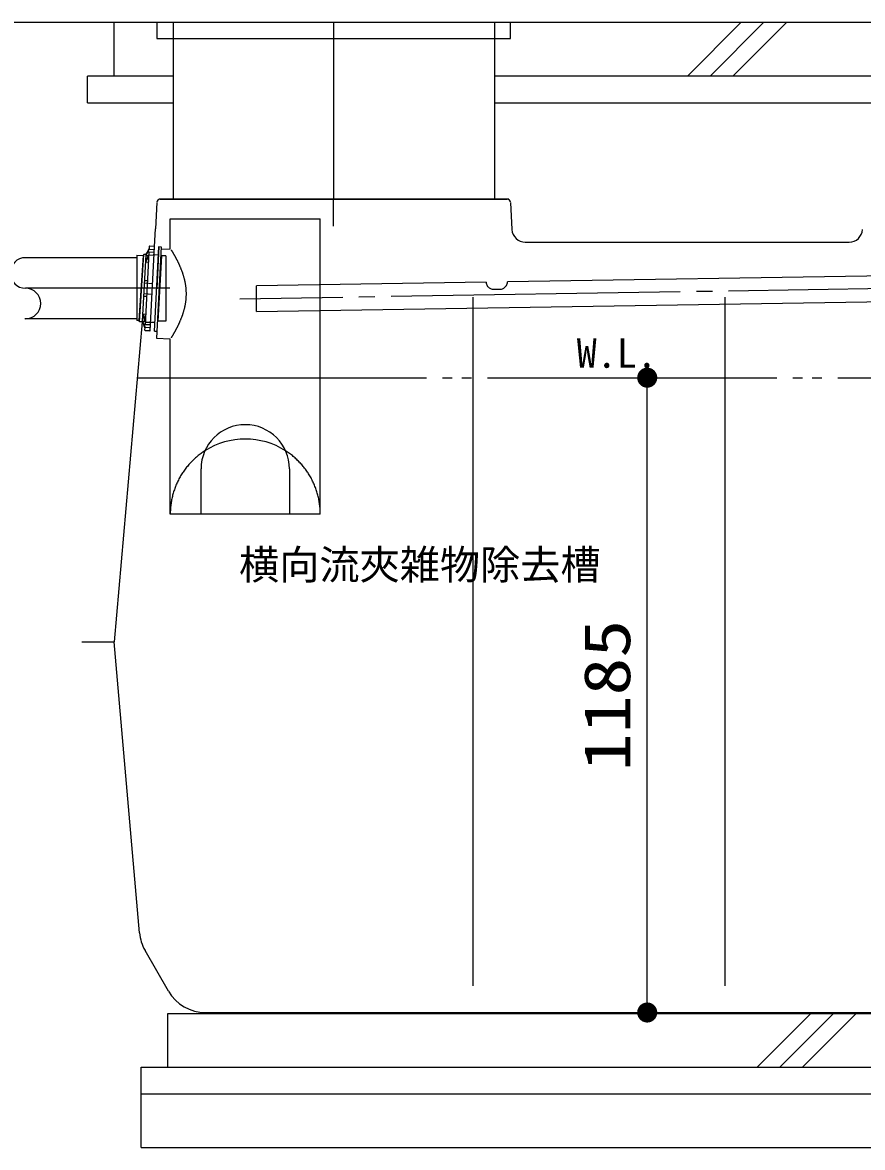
# Model space of a CAD drawing. Units: millimetres, scale not verified. Extents: x -8093 to 8093, y -5792 to 5792.
# Drawn here: x -6140 to -4572, y -3411 to -1311 of the extents above; entities that cross this region are included whole.
import ezdxf
from ezdxf.enums import TextEntityAlignment as Align

# ---------------------------------------------------------------- set-up
doc = ezdxf.new("R2010")
doc.units = ezdxf.units.MM
doc.header["$LTSCALE"] = 30
for name, pattern in [('LONG_CHAIN', [21, 18, -1, 1, -1]), ('LONG_DASHED2', [13, 12, -1]), ('LONG_DOUBLE_CHAIN', [21.8, 18, -1, 0.6, -0.6, 0.6, -1])]:
    doc.linetypes.add(name, pattern=pattern)
for name, color, linetype, lineweight in [('0-1_00クル-フ-0躯体', 3, 'Continuous', 25), ('0-2_00クル-フ-1機器', 2, 'Continuous', 25), ('0-3_00クル-フ-6寸法', 132, 'Continuous', 25)]:
    doc.layers.add(name, color=color, linetype=linetype, lineweight=lineweight)
doc.styles.add('ＭＳ ゴシック', font='')
doc.styles.get('ＭＳ ゴシック').set_extended_font_data('MS Gothic')

msp = doc.modelspace()

# ---------------------------------------------------------------- linework, layer by layer
at = {"layer": '0-1_00クル-フ-0躯体', "linetype": 'LONG_CHAIN'}
for p, q in [((-5559.1, -1310.82), (-5559.1, -1640.82)), ((-5559.1, -1690.82), (-5559.1, -1640.82)), ((-5559.1, -1690.82), (-5559.1, -1640.82)), ((-4282.1, -1803.6), (-5734.32, -1826.99)), ((-5865.14, -1806.82), (-6134.38, -1806.82))]:
    msp.add_line(p, q, dxfattribs=at)
at = {"layer": '0-1_00クル-フ-0躯体'}
for p, q in [((-5889.19, -1646.51), (-5891.79, -1696.18)), ((-5232.13, -1640.82), (-5884.84, -1640.82)), ((-5883.2, -1640.82), (-5234.99, -1640.82)), ((-5229, -1646.51), (-5226.35, -1697.13)), ((-5864.1, -1677.33), (-5584.1, -1677.33)), ((-5864.1, -1733.28), (-5864.1, -1677.33)), ((-5584.1, -2228.33), (-5584.1, -1677.33)), ((-5893.51, -1728.92), (-5891.79, -1696.18)), ((-5201.38, -1720.82), (-4596.81, -1720.82)), ((-5903.92, -1739.99), (-5910.99, -1874.88)), ((-5909.22, -1745.51), (-5903.63, -1734.42)), ((-5909.03, -1742.01), (-5909.2, -1745.21)), ((-5909.14, -1744), (-5903.54, -1732.78)), ((-5907.98, -1741.07), (-5907.68, -1741.08)), ((-5903.36, -1729.29), (-5903.63, -1734.42)), ((-5893.64, -1734.94), (-5903.63, -1734.42)), ((-5893.91, -1740.01), (-5903.39, -1739.52)), ((-5893.82, -1728.79), (-5902.31, -1728.35)), ((-5901.56, -1886.1), (-5893.35, -1729.32)), ((-5893.6, -1887.02), (-5885.36, -1729.73)), ((-5880.84, -1729.47), (-5889.79, -1900.26)), ((-5885.33, -1729.24), (-5889.47, -1808.13)), ((-5885.33, -1729.24), (-5880.84, -1729.47)), ((-5881.08, -1734.02), (-5864.1, -1733.28)), ((-5926.4, -1749.82), (-6135.31, -1749.82)), ((-5926.4, -1745.43), (-5914.53, -1746.05)), ((-5926.4, -1745.43), (-5926.4, -1866.95)), ((-5914.53, -1746.05), (-5922.7, -1867.15)), ((-5921.61, -1869.53), (-5913.21, -1743.8)), ((-5915.65, -1868.34), (-5909.14, -1744)), ((-5913.21, -1743.8), (-5914.53, -1746.05)), ((-5909.14, -1744.01), (-5913.21, -1743.8)), ((-5909.89, -1758.48), (-5904.3, -1747.26)), ((-5904.9, -1758.74), (-5909.89, -1758.48)), ((-5909.74, -1755.5), (-5904.15, -1744.41)), ((-5909.22, -1745.51), (-5904.82, -1745.74)), ((-5904.15, -1744.41), (-5894.16, -1744.93)), ((-5886.17, -1745.21), (-5896.15, -1744.69)), ((-5880.73, -1746.63), (-5887.1, -1868.03)), ((-4338.58, -1780.51), (-5234.68, -1794.94)), ((-5911.91, -1796.94), (-5896.93, -1797.72)), ((-5911.67, -1792.44), (-5906.68, -1792.7)), ((-5274.67, -1795.58), (-5703.28, -1802.48)), ((-5703.28, -1850.49), (-5703.28, -1802.48)), ((-5913.19, -1821.4), (-5908.2, -1821.66)), ((-5912.96, -1816.91), (-5897.98, -1817.69)), ((-5299.1, -1823.82), (-5299.1, -3108.82)), ((-5263.4, -1808.82), (-5245.52, -1808.53)), ((-4829.1, -1823.82), (-4829.1, -3108.82)), ((-5703.28, -1850.49), (-4337.6, -1828.5)), ((-5926.4, -1863.82), (-6135.31, -1863.82)), ((-5922.7, -1867.15), (-5926.4, -1866.95)), ((-5921.61, -1869.53), (-5922.7, -1867.15)), ((-5915.84, -1871.83), (-5915.67, -1868.64)), ((-5915.65, -1868.34), (-5911.26, -1868.57)), ((-5915.65, -1868.34), (-5911.25, -1879.95)), ((-5915.13, -1858.35), (-5910.73, -1869.96)), ((-5909.98, -1855.63), (-5914.97, -1855.37)), ((-5914.97, -1855.37), (-5910.58, -1867.11)), ((-5916.86, -1869.78), (-5969.1, -2466.82)), ((-5915.73, -1869.84), (-5921.61, -1869.53)), ((-5915.73, -1869.85), (-5911.34, -1881.59)), ((-5914.89, -1872.88), (-5914.59, -1872.9)), ((-5911.52, -1885.08), (-5911.25, -1879.95)), ((-5901.27, -1880.47), (-5911.25, -1879.95)), ((-5910.73, -1869.96), (-5900.74, -1870.49)), ((-5902.09, -1886.57), (-5910.58, -1886.13)), ((-5902.09, -1886.57), (-5910.58, -1886.13)), ((-5901, -1875.4), (-5910.49, -1874.9)), ((-5892.76, -1871.04), (-5902.75, -1870.52)), ((-5893.6, -1887.02), (-5889.11, -1887.25)), ((-5889.79, -1900.26), (-5864.1, -1901.37)), ((-5864.1, -2228.33), (-5864.1, -1901.37)), ((-5806.6, -2226.51), (-5806.6, -2144.01)), ((-5641.6, -2144.01), (-5641.6, -2226.51)), ((-5584.1, -2228.33), (-5864.1, -2228.33)), ((-6029.1, -2466.82), (-5969.1, -2466.82)), ((-5921.57, -3010.07), (-5969.1, -2466.82)), ((-5867.44, -3118.82), (-5911.15, -3043.1)), ((-5798.15, -3158.82), (-3740.04, -3158.82))]:
    msp.add_line(p, q, dxfattribs=at)
at = {"layer": '0-1_00クル-フ-0躯体', "linetype": 'LONG_DASHED2'}
msp.add_line((-5896.76, -1870.83), (-5900.76, -1870.83), dxfattribs=at)
at = {"layer": '0-1_00クル-フ-0躯体', "linetype": 'LONG_DOUBLE_CHAIN'}
msp.add_line((-5925.96, -1973.82), (-3612.23, -1973.82), dxfattribs=at)
at = {"layer": '0-1_00クル-フ-0躯体'}
for points in [[(-5859.88, -1738.88), (-5860.03, -1738.63), (-5860.17, -1738.39), (-5860.31, -1738.16), (-5860.44, -1737.94), (-5860.58, -1737.71), (-5860.72, -1737.48), (-5860.86, -1737.24), (-5861, -1737.01), (-5861.14, -1736.77), (-5861.28, -1736.55), (-5861.4, -1736.34), (-5861.52, -1736.14), (-5861.63, -1735.97), (-5861.72, -1735.82), (-5861.8, -1735.69), (-5861.86, -1735.58), (-5861.92, -1735.5), (-5861.96, -1735.42), (-5861.99, -1735.37), (-5862.02, -1735.32), (-5862.04, -1735.28), (-5862.06, -1735.26), (-5862.07, -1735.24), (-5862.08, -1735.22), (-5862.09, -1735.21), (-5862.09, -1735.2), (-5862.1, -1735.2), (-5862.1, -1735.2)], [(-5849.16, -1758.74), (-5849.53, -1757.97), (-5849.9, -1757.22), (-5850.25, -1756.5), (-5850.58, -1755.82), (-5850.89, -1755.2), (-5851.18, -1754.63), (-5851.45, -1754.09), (-5851.71, -1753.57), (-5851.97, -1753.07), (-5852.24, -1752.56), (-5852.52, -1752.03), (-5852.81, -1751.48), (-5853.13, -1750.89), (-5853.46, -1750.27), (-5853.8, -1749.64), (-5854.14, -1749), (-5854.49, -1748.36), (-5854.82, -1747.75), (-5855.14, -1747.16), (-5855.44, -1746.61), (-5855.72, -1746.11), (-5855.97, -1745.65), (-5856.21, -1745.22), (-5856.44, -1744.82), (-5856.66, -1744.43), (-5856.88, -1744.04), (-5857.1, -1743.65), (-5857.34, -1743.25), (-5857.58, -1742.82), (-5857.84, -1742.37), (-5858.1, -1741.92), (-5858.37, -1741.46), (-5858.63, -1741.02), (-5858.88, -1740.58), (-5859.11, -1740.18), (-5859.33, -1739.8), (-5859.53, -1739.46), (-5859.71, -1739.16), (-5859.88, -1738.88)], [(-5872.4, -1746.63), (-5872.4, -1868.03), (-5887.1, -1868.03), (-5888.15, -1868.97)], [(-5872.4, -1746.63), (-5880.73, -1746.63), (-5881.68, -1745.58)], [(-5837.01, -1791.99), (-5837.22, -1791.15), (-5837.44, -1790.27), (-5837.69, -1789.34), (-5837.96, -1788.33), (-5838.26, -1787.28), (-5838.57, -1786.18), (-5838.89, -1785.08), (-5839.21, -1783.97), (-5839.53, -1782.89), (-5839.84, -1781.85), (-5840.14, -1780.88), (-5840.43, -1779.98), (-5840.7, -1779.15), (-5840.96, -1778.37), (-5841.22, -1777.61), (-5841.49, -1776.86), (-5841.76, -1776.11), (-5842.06, -1775.33), (-5842.37, -1774.5), (-5842.71, -1773.62), (-5843.08, -1772.69), (-5843.46, -1771.73), (-5843.84, -1770.76), (-5844.23, -1769.8), (-5844.62, -1768.85), (-5844.98, -1767.95), (-5845.33, -1767.11), (-5845.66, -1766.34), (-5845.96, -1765.63), (-5846.25, -1764.96), (-5846.54, -1764.32), (-5846.82, -1763.7), (-5847.1, -1763.07), (-5847.4, -1762.43), (-5847.72, -1761.76), (-5848.06, -1761.04), (-5848.42, -1760.29), (-5848.78, -1759.52), (-5849.16, -1758.74)], [(-5835.02, -1831.38), (-5834.87, -1830.26), (-5834.73, -1829.19), (-5834.61, -1828.21), (-5834.5, -1827.28), (-5834.41, -1826.4), (-5834.34, -1825.53), (-5834.28, -1824.67), (-5834.23, -1823.79), (-5834.2, -1822.86), (-5834.16, -1821.88), (-5834.14, -1820.81), (-5834.12, -1819.68), (-5834.11, -1818.52), (-5834.11, -1817.33), (-5834.11, -1816.14), (-5834.12, -1814.97), (-5834.14, -1813.84), (-5834.16, -1812.78), (-5834.2, -1811.79), (-5834.23, -1810.87), (-5834.28, -1809.98), (-5834.34, -1809.12), (-5834.41, -1808.26), (-5834.5, -1807.37), (-5834.61, -1806.45), (-5834.73, -1805.46), (-5834.87, -1804.4), (-5835.02, -1803.27), (-5835.19, -1802.1), (-5835.37, -1800.92), (-5835.55, -1799.73), (-5835.74, -1798.57), (-5835.92, -1797.45), (-5836.11, -1796.4), (-5836.29, -1795.42), (-5836.46, -1794.52), (-5836.64, -1793.66), (-5836.82, -1792.82), (-5837.01, -1791.99)], [(-5845.66, -1868.31), (-5845.33, -1867.54), (-5844.98, -1866.7), (-5844.62, -1865.8), (-5844.23, -1864.86), (-5843.84, -1863.89), (-5843.46, -1862.92), (-5843.08, -1861.97), (-5842.71, -1861.04), (-5842.37, -1860.15), (-5842.06, -1859.33), (-5841.76, -1858.54), (-5841.49, -1857.79), (-5841.22, -1857.04), (-5840.96, -1856.29), (-5840.7, -1855.5), (-5840.43, -1854.67), (-5840.14, -1853.77), (-5839.84, -1852.8), (-5839.53, -1851.76), (-5839.21, -1850.68), (-5838.89, -1849.58), (-5838.57, -1848.47), (-5838.26, -1847.38), (-5837.96, -1846.32), (-5837.69, -1845.32), (-5837.44, -1844.39), (-5837.22, -1843.51), (-5837.01, -1842.66), (-5836.82, -1841.83), (-5836.64, -1841), (-5836.46, -1840.14), (-5836.29, -1839.23), (-5836.11, -1838.26), (-5835.92, -1837.2), (-5835.74, -1836.08), (-5835.55, -1834.92), (-5835.37, -1833.74), (-5835.19, -1832.55), (-5835.02, -1831.38)], [(-5857.34, -1891.41), (-5857.1, -1891), (-5856.88, -1890.61), (-5856.66, -1890.22), (-5856.44, -1889.83), (-5856.21, -1889.43), (-5855.97, -1889), (-5855.72, -1888.55), (-5855.44, -1888.04), (-5855.14, -1887.5), (-5854.82, -1886.91), (-5854.49, -1886.29), (-5854.14, -1885.66), (-5853.8, -1885.02), (-5853.46, -1884.38), (-5853.13, -1883.76), (-5852.81, -1883.18), (-5852.52, -1882.62), (-5852.24, -1882.1), (-5851.97, -1881.59), (-5851.71, -1881.08), (-5851.45, -1880.56), (-5851.18, -1880.02), (-5850.89, -1879.45), (-5850.58, -1878.83), (-5850.25, -1878.16), (-5849.9, -1877.44), (-5849.53, -1876.68), (-5849.16, -1875.91), (-5848.78, -1875.13), (-5848.42, -1874.36), (-5848.06, -1873.61), (-5847.72, -1872.9), (-5847.4, -1872.22), (-5847.1, -1871.58), (-5846.82, -1870.96), (-5846.54, -1870.33), (-5846.25, -1869.69), (-5845.96, -1869.03), (-5845.66, -1868.31)], [(-5862.1, -1899.45), (-5862.1, -1899.45), (-5862.09, -1899.45), (-5862.09, -1899.44), (-5862.08, -1899.43), (-5862.07, -1899.42), (-5862.06, -1899.4), (-5862.04, -1899.37), (-5862.02, -1899.33), (-5861.99, -1899.29), (-5861.96, -1899.23), (-5861.92, -1899.16), (-5861.86, -1899.07), (-5861.8, -1898.96), (-5861.72, -1898.83), (-5861.63, -1898.68), (-5861.52, -1898.51), (-5861.4, -1898.32), (-5861.28, -1898.11), (-5861.14, -1897.88), (-5861, -1897.65), (-5860.86, -1897.41), (-5860.72, -1897.18), (-5860.58, -1896.94), (-5860.44, -1896.72), (-5860.31, -1896.49), (-5860.17, -1896.26), (-5860.03, -1896.03), (-5859.88, -1895.77), (-5859.71, -1895.5), (-5859.53, -1895.19), (-5859.33, -1894.85), (-5859.11, -1894.48), (-5858.88, -1894.07), (-5858.63, -1893.64), (-5858.37, -1893.19), (-5858.1, -1892.74), (-5857.84, -1892.28), (-5857.58, -1891.84), (-5857.34, -1891.41)]]:
    msp.add_lwpolyline(points, dxfattribs=at)
for centre, radius, start, end in [((-5883.2, -1646.82), 6, 90, 177), ((-5234.99, -1646.82), 6, 3, 90), ((-5201.38, -1695.82), 25, 183, 270), ((-4596.81, -1695.82), 25, 270, 357), ((-5908.03, -1742.06), 1, 87, 177), ((-5903.42, -1740.02), 0.5, 87, 177), ((-5902.36, -1729.34), 1, 87, 177), ((-5893.85, -1729.29), 0.5, 357, 87), ((-6134.37, -1778.32), 28.5, 90, 270), ((-5262.62, -1795.28), 12.06, 181.43747, 215.3514), ((-5259.33, -1793.03), 16.04, 215.08288, 234.48451), ((-5253.07, -1789.05), 20.89, 291.18718, 307.44675), ((-5250.1, -1792.89), 16.04, 307.36082, 326.76245), ((-5246.74, -1795.02), 12.06, 326.49392, 0.40785), ((-6134.37, -1835.32), 28.5, 270, 90), ((-5256.48, -1789.11), 20.89, 234.39858, 250.65815), ((-5914.84, -1871.89), 1, 177, 267), ((-5910.52, -1885.13), 1, 177, 267), ((-5910.46, -1874.41), 0.5, 177, 267), ((-5902.06, -1886.07), 0.5, 267, 357), ((-5724.1, -2144.03), 82.49, 0.00729, 179.99271), ((-5841.87, -3003.1), 80, 185, 210), ((-5798.15, -3078.82), 80, 210, 270)]:
    msp.add_arc(centre, radius, start, end, dxfattribs=at)
msp.add_ellipse((-5724.1, -2228.33), major_axis=(140, 0), ratio=0.999999, start_param=1.0031336, end_param=2.1384591, dxfattribs=at)
at = {"layer": '0-1_00クル-フ-0躯体', "linetype": 'LONG_DASHED2'}
for major_axis, start_param, end_param in [((-140, 0), 5.2800472, 6.2831853), ((140, 0), 6.2831853, 7.2863234)]:
    msp.add_ellipse((-5724.1, -2228.33), major_axis=major_axis, ratio=0.999999, start_param=start_param, end_param=end_param, dxfattribs=at)
at = {"layer": '0-2_00クル-フ-1機器'}
for p, q in [((-3518.57, -1310.82), (-7029.7, -1310.82)), ((-2344.23, -1310.82), (-7029.7, -1310.82)), ((-5968.57, -1410.82), (-5968.57, -1310.82)), ((-5859, -1310.82), (-5859, -1640.82)), ((-5259, -1310.82), (-5259, -1640.82)), ((-4898.78, -1410.82), (-4798.78, -1310.82)), ((-4856.36, -1410.82), (-4756.36, -1310.82)), ((-4813.93, -1410.82), (-4713.93, -1310.82)), ((-5858.47, -1410.82), (-6018.57, -1410.82)), ((-6018.57, -1460.82), (-6018.57, -1410.82)), ((-4538.57, -1410.82), (-5259, -1410.82)), ((-6018.57, -1460.82), (-5858.47, -1460.82)), ((-5259, -1460.82), (-4538.57, -1460.82)), ((-5868.57, -3160.82), (-3668.57, -3160.82)), ((-5868.57, -3260.82), (-5868.57, -3160.82)), ((-4768.57, -3260.82), (-4668.57, -3160.82)), ((-4726.15, -3260.82), (-4626.15, -3160.82)), ((-4683.72, -3260.82), (-4583.72, -3160.82)), ((-5918.57, -3260.82), (-3618.57, -3260.82)), ((-5918.57, -3360.82), (-5918.57, -3260.82)), ((-5918.57, -3310.82), (-3618.57, -3310.82)), ((-5918.57, -3410.82), (-5918.57, -3310.82)), ((-5918.57, -3410.82), (-3618.57, -3410.82))]:
    msp.add_line(p, q, dxfattribs=at)
msp.add_lwpolyline([(-5889, -1310.82), (-5889, -1340.82), (-5229, -1340.82), (-5229, -1310.82)], dxfattribs=at)
at = {"layer": '0-3_00クル-フ-6寸法', "color": 4}
for p, q in [((-5093.72, -1973.82), (-4973.72, -1973.82)), ((-4973.72, -3158.83), (-4973.72, -1973.82)), ((-5093.72, -3158.83), (-4973.72, -3158.83))]:
    msp.add_line(p, q, dxfattribs=at)
at = {"layer": '0-3_00クル-フ-6寸法'}
for points in [[(-4973.72, -1973.82), (-4992.44, -1972.64), (-4992.14, -1970.31)], [(-4973.72, -1973.82), (-4992.44, -1975), (-4992.44, -1972.64)], [(-4973.72, -1973.82), (-4992.14, -1977.34), (-4992.44, -1975)], [(-4973.72, -1973.82), (-4992.14, -1970.31), (-4991.56, -1968.03)], [(-4973.72, -1973.82), (-4991.56, -1979.62), (-4992.14, -1977.34)], [(-4973.72, -1973.82), (-4991.56, -1968.03), (-4990.69, -1965.84)], [(-4973.72, -1973.82), (-4990.69, -1981.81), (-4991.56, -1979.62)], [(-4973.72, -1973.82), (-4990.69, -1965.84), (-4989.55, -1963.77)], [(-4973.72, -1973.82), (-4989.55, -1983.87), (-4990.69, -1981.81)], [(-4973.72, -1973.82), (-4989.55, -1963.77), (-4988.17, -1961.87)], [(-4973.72, -1973.82), (-4988.17, -1985.77), (-4989.55, -1983.87)], [(-4973.72, -1973.82), (-4988.17, -1961.87), (-4986.56, -1960.15)], [(-4973.72, -1973.82), (-4986.56, -1987.49), (-4988.17, -1985.77)], [(-4973.72, -1973.82), (-4986.56, -1960.15), (-4984.74, -1958.65)], [(-4973.72, -1973.82), (-4984.74, -1988.99), (-4986.56, -1987.49)], [(-4973.72, -1973.82), (-4984.74, -1958.65), (-4982.76, -1957.39)], [(-4973.72, -1973.82), (-4982.76, -1990.25), (-4984.74, -1988.99)], [(-4973.72, -1973.82), (-4982.76, -1957.39), (-4980.63, -1956.39)], [(-4973.72, -1973.82), (-4980.63, -1991.25), (-4982.76, -1990.25)], [(-4973.72, -1973.82), (-4980.63, -1956.39), (-4978.39, -1955.66)], [(-4973.72, -1973.82), (-4978.39, -1991.98), (-4980.63, -1991.25)], [(-4973.72, -1973.82), (-4978.39, -1955.66), (-4976.07, -1955.22)], [(-4973.72, -1973.82), (-4976.07, -1992.42), (-4978.39, -1991.98)], [(-4973.72, -1973.82), (-4976.07, -1955.22), (-4973.72, -1955.07)], [(-4973.72, -1973.82), (-4973.72, -1992.57), (-4976.07, -1992.42)], [(-4973.72, -1973.82), (-4973.72, -1955.07), (-4971.37, -1955.22)], [(-4973.72, -1973.82), (-4971.37, -1955.22), (-4969.06, -1955.66)], [(-4973.72, -1973.82), (-4969.06, -1955.66), (-4966.82, -1956.39)], [(-4973.72, -1973.82), (-4966.82, -1956.39), (-4964.69, -1957.39)], [(-4973.72, -1973.82), (-4964.69, -1957.39), (-4962.7, -1958.65)], [(-4973.72, -1973.82), (-4962.7, -1958.65), (-4960.89, -1960.15)], [(-4973.72, -1973.82), (-4960.89, -1960.15), (-4959.28, -1961.87)], [(-4973.72, -1973.82), (-4959.28, -1961.87), (-4957.89, -1963.77)], [(-4973.72, -1973.82), (-4957.89, -1963.77), (-4956.76, -1965.84)], [(-4973.72, -1973.82), (-4956.76, -1965.84), (-4955.89, -1968.03)], [(-4973.72, -1973.82), (-4955.89, -1968.03), (-4955.3, -1970.31)], [(-4973.72, -1973.82), (-4955.3, -1970.31), (-4955.01, -1972.64)], [(-4973.72, -1973.82), (-4955.01, -1972.64), (-4955.01, -1975)], [(-4973.72, -1973.82), (-4971.37, -1992.42), (-4973.72, -1992.57)], [(-4973.72, -1973.82), (-4969.06, -1991.98), (-4971.37, -1992.42)], [(-4973.72, -1973.82), (-4966.82, -1991.25), (-4969.06, -1991.98)], [(-4973.72, -1973.82), (-4964.69, -1990.25), (-4966.82, -1991.25)], [(-4973.72, -1973.82), (-4962.7, -1988.99), (-4964.69, -1990.25)], [(-4973.72, -1973.82), (-4960.89, -1987.49), (-4962.7, -1988.99)], [(-4973.72, -1973.82), (-4959.28, -1985.77), (-4960.89, -1987.49)], [(-4973.72, -1973.82), (-4957.89, -1983.87), (-4959.28, -1985.77)], [(-4973.72, -1973.82), (-4956.76, -1981.81), (-4957.89, -1983.87)], [(-4973.72, -1973.82), (-4955.89, -1979.62), (-4956.76, -1981.81)], [(-4973.72, -1973.82), (-4955.3, -1977.34), (-4955.89, -1979.62)], [(-4973.72, -1973.82), (-4955.01, -1975), (-4955.3, -1977.34)], [(-4973.72, -3158.83), (-4990.69, -3150.84), (-4989.55, -3148.78)], [(-4973.72, -3158.83), (-4989.55, -3148.78), (-4988.17, -3146.87)], [(-4973.72, -3158.83), (-4988.17, -3146.87), (-4986.56, -3145.16)], [(-4973.72, -3158.83), (-4986.56, -3145.16), (-4984.74, -3143.66)], [(-4973.72, -3158.83), (-4984.74, -3143.66), (-4982.76, -3142.39)], [(-4973.72, -3158.83), (-4982.76, -3142.39), (-4980.63, -3141.39)], [(-4973.72, -3158.83), (-4980.63, -3141.39), (-4978.39, -3140.66)], [(-4973.72, -3158.83), (-4978.39, -3140.66), (-4976.07, -3140.22)], [(-4973.72, -3158.83), (-4976.07, -3140.22), (-4973.72, -3140.08)], [(-4973.72, -3158.83), (-4973.72, -3140.08), (-4971.37, -3140.22)], [(-4973.72, -3158.83), (-4971.37, -3140.22), (-4969.06, -3140.66)], [(-4973.72, -3158.83), (-4969.06, -3140.66), (-4966.82, -3141.39)], [(-4973.72, -3158.83), (-4966.82, -3141.39), (-4964.69, -3142.39)], [(-4973.72, -3158.83), (-4964.69, -3142.39), (-4962.7, -3143.66)], [(-4973.72, -3158.83), (-4962.7, -3143.66), (-4960.89, -3145.16)], [(-4973.72, -3158.83), (-4960.89, -3145.16), (-4959.28, -3146.87)], [(-4973.72, -3158.83), (-4959.28, -3146.87), (-4957.89, -3148.78)], [(-4973.72, -3158.83), (-4957.89, -3148.78), (-4956.76, -3150.84)], [(-4973.72, -3158.83), (-4992.44, -3157.65), (-4992.14, -3155.31)], [(-4973.72, -3158.83), (-4992.44, -3160), (-4992.44, -3157.65)], [(-4973.72, -3158.83), (-4992.14, -3162.34), (-4992.44, -3160)], [(-4973.72, -3158.83), (-4992.14, -3155.31), (-4991.56, -3153.03)], [(-4973.72, -3158.83), (-4991.56, -3164.62), (-4992.14, -3162.34)], [(-4973.72, -3158.83), (-4991.56, -3153.03), (-4990.69, -3150.84)], [(-4973.72, -3158.83), (-4990.69, -3166.81), (-4991.56, -3164.62)], [(-4973.72, -3158.83), (-4989.55, -3168.87), (-4990.69, -3166.81)], [(-4973.72, -3158.83), (-4988.17, -3170.78), (-4989.55, -3168.87)], [(-4973.72, -3158.83), (-4986.56, -3172.49), (-4988.17, -3170.78)], [(-4973.72, -3158.83), (-4984.74, -3173.99), (-4986.56, -3172.49)], [(-4973.72, -3158.83), (-4982.76, -3175.26), (-4984.74, -3173.99)], [(-4973.72, -3158.83), (-4980.63, -3176.26), (-4982.76, -3175.26)], [(-4973.72, -3158.83), (-4978.39, -3176.99), (-4980.63, -3176.26)], [(-4973.72, -3158.83), (-4976.07, -3177.43), (-4978.39, -3176.99)], [(-4973.72, -3158.83), (-4973.72, -3177.58), (-4976.07, -3177.43)], [(-4973.72, -3158.83), (-4956.76, -3150.84), (-4955.89, -3153.03)], [(-4973.72, -3158.83), (-4955.89, -3153.03), (-4955.3, -3155.31)], [(-4973.72, -3158.83), (-4955.3, -3155.31), (-4955.01, -3157.65)], [(-4973.72, -3158.83), (-4955.01, -3157.65), (-4955.01, -3160)], [(-4973.72, -3158.83), (-4971.37, -3177.43), (-4973.72, -3177.58)], [(-4973.72, -3158.83), (-4969.06, -3176.99), (-4971.37, -3177.43)], [(-4973.72, -3158.83), (-4966.82, -3176.26), (-4969.06, -3176.99)], [(-4973.72, -3158.83), (-4964.69, -3175.26), (-4966.82, -3176.26)], [(-4973.72, -3158.83), (-4962.7, -3173.99), (-4964.69, -3175.26)], [(-4973.72, -3158.83), (-4960.89, -3172.49), (-4962.7, -3173.99)], [(-4973.72, -3158.83), (-4959.28, -3170.78), (-4960.89, -3172.49)], [(-4973.72, -3158.83), (-4957.89, -3168.87), (-4959.28, -3170.78)], [(-4973.72, -3158.83), (-4956.76, -3166.81), (-4957.89, -3168.87)], [(-4973.72, -3158.83), (-4955.89, -3164.62), (-4956.76, -3166.81)], [(-4973.72, -3158.83), (-4955.3, -3162.34), (-4955.89, -3164.62)], [(-4973.72, -3158.83), (-4955.01, -3160), (-4955.3, -3162.34)]]:
    msp.add_solid(points, dxfattribs=at)

# ---------------------------------------------------------------- texts
at = {"layer": '0-1_00クル-フ-0躯体', "color": 4, "style": 'ＭＳ ゴシック'}
for s, p in [('W.L.', (-5105.34, -1971.77)), ('横向流夾雑物除去槽', (-5735.75, -2366.89))]:
    msp.add_text(s, height=54.99, dxfattribs=at).set_placement(p, align=Align.BOTTOM_LEFT)
at = {"layer": '0-3_00クル-フ-6寸法', "color": 3, "style": 'ＭＳ ゴシック', "width": 1.2}
msp.add_text('1185', height=86.66, rotation=90, dxfattribs=at).set_placement((-4979.57, -2708.61), align=Align.BOTTOM_LEFT)

doc.saveas('drawing.dxf')
